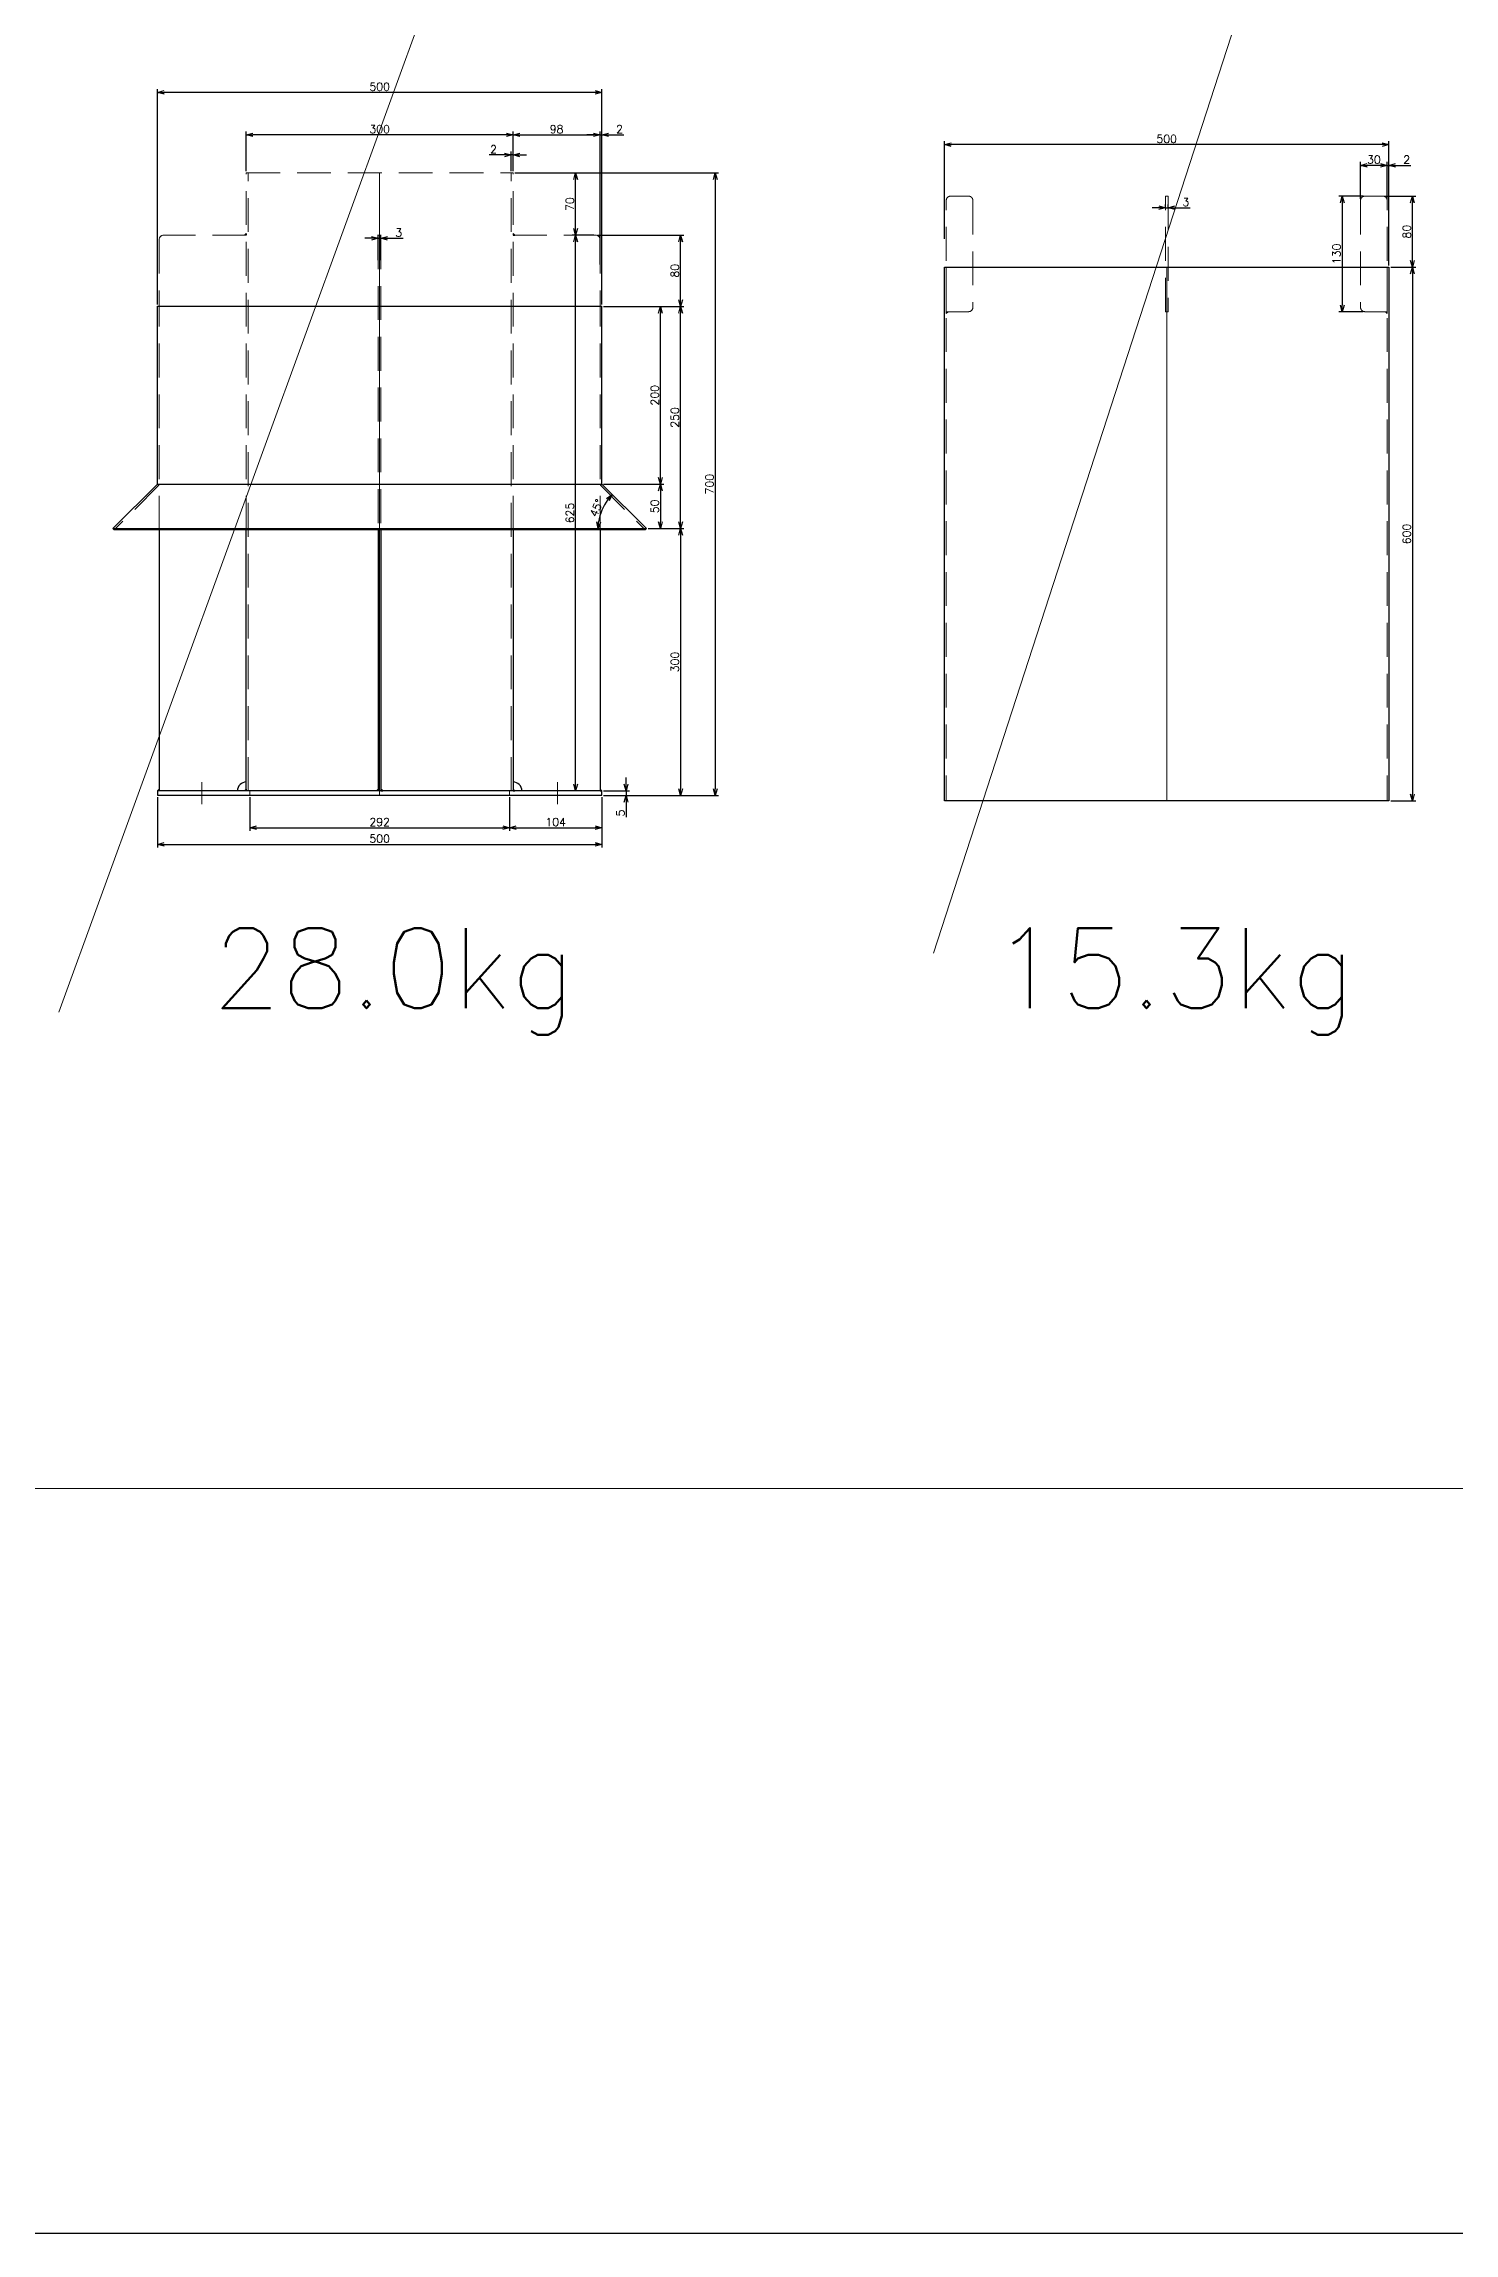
# Model space of a CAD drawing. Header units: millimetres. Extents: x -16130 to 36813, y -8099 to 27484.
# Drawn here: x -4546 to -2959, y -5555 to -3092 of the extents above; entities that cross this region are included whole.
import ezdxf

# ---------------------------------------------------------------- set-up
doc = ezdxf.new("R2010")
doc.units = ezdxf.units.MM
doc.header["$LTSCALE"] = 6
doc.header["$PDMODE"] = 99
doc.header["$PDSIZE"] = 1
doc.linetypes.add('CENTER2', pattern=[28.575, 19.05, -3.175, 3.175, -3.175])
doc.linetypes.add('HIDDEN', pattern=[9.525, 6.35, -3.175])
for name, color, linetype, lineweight in [('04_HIDDEN', 2, 'HIDDEN', 13), ('05_CENTER', 4, 'CENTER2', 13), ('07_TEXT', 3, 'Continuous', 13), ('08_DIM', 3, 'Continuous', 13)]:
    doc.layers.add(name, color=color, linetype=linetype, lineweight=lineweight)
doc.layers.add('10_DRAFT', color=8, linetype='Continuous', lineweight=0, plot=False)
doc.styles.add('KSS_TXT', font='txt.shx', dxfattribs={"bigfont": 'extfont2.shx'})
doc.dimstyles.new('KSS_DIM', dxfattribs={"dimtxt": 3, "dimasz": 2.5, "dimexe": 1.25, "dimexo": 0.625, "dimtad": 1, "dimdsep": 46, "dimtxsty": 'KSS_TXT', "dimblk": 'OPEN30', "dimcen": 0, "dimazin": 2, "dimtfac": 0.75, "dimtmove": 0, "dimatfit": 3, "dimldrblk": 'OPEN30', "dimfxl": 1, "dimtolj": 1, "dimarcsym": 0})

# ---------------------------------------------------------------- blocks, each defined once
blk = doc.blocks.new('A$C68454564')
at = {"color": 0}
for p, q in [((-250, 350), (-250, 550)), ((250, 350), (250, 550)), ((-250, 350), (-300, 300)), ((-250, 350), (250, 350)), ((250, 350), (300, 300)), ((-300, 300), (-298.6, 298.6)), ((-248, 298.6), (-248, 5)), ((-150, 5), (-150, 298.6)), ((-1.5, 298.6), (-1.5, 5)), ((1.5, 298.6), (1.5, 5)), ((150, 298.6), (150, 5)), ((248, 298.6), (248, 5)), ((300, 300), (298.6, 298.6)), ((150, 5), (-150, 5))]:
    blk.add_line(p, q, dxfattribs=at)
for p, q in [((-250, 550), (250, 550)), ((-300, 300), (300, 300)), ((298.6, 298.6), (-298.6, 298.6))]:
    blk.add_line(p, q)
at = {"color": 3}
for points in [[(-150, 630), (-152, 630), (-152, 630), (-150, 632)], [(150, 630), (152, 630), (152, 630), (150, 632)], [(-248, 5), (-250, 5), (-250, 5), (-248, 7)], [(-150, 5), (-152, 5), (-152, 5), (-150, 7)], [(-1.5, 5), (-3.5, 5), (-3.5, 5), (-1.5, 7)], [(1.5, 5), (3.5, 5), (3.5, 5), (1.5, 7)], [(150, 5), (152, 5), (152, 5), (150, 7)], [(248, 5), (250, 5), (250, 5), (248, 7)]]:
    blk.add_lwpolyline(points, close=True, dxfattribs=at)
at = {"color": 0}
blk.add_lwpolyline([(-250, 0), (250, 0), (250, 5), (-250, 5)], close=True, dxfattribs=at)
for centre, start, end in [((-150, 5), 90, 180), ((150, 5), 0, 90)]:
    blk.add_arc(centre, 10, start, end, dxfattribs=at)
at = {"layer": '04_HIDDEN'}
for p, q in [((-150, 700), (150, 700)), ((-148, 5), (-148, 700)), ((148, 5), (148, 700)), ((-248, 625), (-248, 550)), ((-150, 630), (-243, 630)), ((1.5, 630), (-1.5, 630)), ((-1.5, 630), (-1.5, 298.6)), ((1.5, 630), (1.5, 298.6)), ((150, 630), (243, 630)), ((248, 625), (248, 550)), ((-248, 298.6), (-248, 550)), ((248, 298.6), (248, 550)), ((-248.6, 348.6), (-298.6, 298.6)), ((-250, 350), (-248.6, 348.6)), ((-250, 350), (-248, 350)), ((250, 350), (248, 350)), ((249, 350), (248, 350)), ((250, 350), (248.6, 348.6)), ((248.6, 348.6), (298.6, 298.6)), ((-146, 5), (-146, 0)), ((146, 5), (146, 0))]:
    blk.add_line(p, q, dxfattribs=at)
for points in [[(-150, 298.6), (-150, 700)], [(150, 298.6), (150, 700)]]:
    blk.add_lwpolyline(points, dxfattribs=at)
for centre, radius, start, end in [((-243, 625), 5, 90, 180), ((243, 625), 5, 360, 90), ((-250, 350), 2, 315, 0), ((250, 350), 2, 180, 225)]:
    blk.add_arc(centre, radius, start, end, dxfattribs=at)
at = {"layer": '05_CENTER'}
for p, q in [((-200, -9.9), (-200, 14.8)), ((200, -9.9), (200, 14.8))]:
    blk.add_line(p, q, dxfattribs=at)
at = {"layer": '10_DRAFT'}
for p, q in [((0, 0), (0, 700)), ((0, 550), (0, 300))]:
    blk.add_line(p, q, dxfattribs=at)
blk = doc.blocks.new('A$C68454658')
at = {"color": 0}
blk.add_lwpolyline([(-250, 600), (250, 600), (250, 0), (-250, 0)], close=True, dxfattribs=at)
at = {"layer": '04_HIDDEN'}
for p, q in [((-248, 600), (-248, 0)), ((248, 600), (248, 0))]:
    blk.add_line(p, q, dxfattribs=at)
for points in [[(-243, 680), (-223, 680, -0.414214), (-218, 675), (-218, 555, -0.414214), (-223, 550), (-248, 550), (-248, 675, -0.414214)], [(243, 680), (223, 680, 0.414214), (218, 675), (218, 555, 0.414214), (223, 550), (248, 550), (248, 675, 0.414214)]]:
    blk.add_lwpolyline(points, format="xyb", close=True, dxfattribs=at)
blk.add_lwpolyline([(-1.5, 680), (1.5, 680), (1.5, 550), (-1.5, 550)], close=True, dxfattribs=at)
at = {"layer": '08_DIM'}
for points in [[(-248, 550), (-246, 550), (-248, 548), (-248, 548)], [(248, 550), (246, 550), (248, 548), (248, 548)]]:
    blk.add_lwpolyline(points, close=True, dxfattribs=at)
at = {"layer": '10_DRAFT'}
blk.add_line((0, 600), (0, 0), dxfattribs=at)
blk = doc.blocks.new('_Open30')
at = {"color": 0, "linetype": 'ByBlock', "lineweight": -2}
for p, q in [((-1, 0.27), (0, 0)), ((0, 0), (-1, -0.27)), ((0, 0), (-1, 0))]:
    blk.add_line(p, q, dxfattribs=at)
blk = doc.blocks.new('*D3120')
at = {"layer": '08_DIM', "color": 0, "lineweight": -2, "transparency": 16777216}
for p, q in [((-4027.3, -3217.2), (-4044.5, -3217.2)), ((-4019.8, -3235.6), (-4019.8, -3213.5)), ((-4017.8, -3217.2), (-4019.8, -3217.2)), ((-4017.8, -3235.6), (-4017.8, -3213.5)), ((-4010.3, -3217.2), (-4002.8, -3217.2))]:
    blk.add_line(p, q, dxfattribs=at)
at = {"layer": 'Defpoints', "color": 0, "transparency": 16777216}
for p in [(-4019.8, -3217.2), (-4019.8, -3237.5), (-4017.8, -3237.5)]:
    blk.add_point(p, dxfattribs=at)
at = {"layer": '08_DIM', "color": 0, "lineweight": -2, "transparency": 16777216, "xscale": 7.5, "yscale": 7.5, "zscale": 7.5}
blk.add_blockref('_Open30', (-4019.8, -3217.2), dxfattribs=at)
at = {"layer": '08_DIM', "color": 0, "lineweight": -2, "transparency": 16777216, "xscale": 7.5, "yscale": 7.5, "zscale": 7.5, "rotation": 180}
blk.add_blockref('_Open30', (-4017.8, -3217.2), dxfattribs=at)
at = {"layer": '08_DIM', "color": 0, "transparency": 16777216, "insert": (-4039.7, -3210.9), "char_height": 9, "attachment_point": 5, "style": 'KSS_TXT'}
blk.add_mtext('\\A1;2', dxfattribs=at)
blk = doc.blocks.new('*D3121')
at = {"layer": '08_DIM', "color": 0, "lineweight": -2, "transparency": 16777216}
for p, q in [((-4317.8, -3235.6), (-4317.8, -3190.8)), ((-4025.3, -3194.6), (-4310.3, -3194.6)), ((-4017.8, -3235.6), (-4017.8, -3190.8))]:
    blk.add_line(p, q, dxfattribs=at)
at = {"layer": 'Defpoints', "color": 0, "transparency": 16777216}
for p in [(-4317.8, -3194.6), (-4317.8, -3237.5), (-4017.8, -3237.5)]:
    blk.add_point(p, dxfattribs=at)
at = {"layer": '08_DIM', "color": 0, "lineweight": -2, "transparency": 16777216, "xscale": 7.5, "yscale": 7.5, "zscale": 7.5, "rotation": 180}
blk.add_blockref('_Open30', (-4317.8, -3194.6), dxfattribs=at)
at = {"layer": '08_DIM', "color": 0, "lineweight": -2, "transparency": 16777216, "xscale": 7.5, "yscale": 7.5, "zscale": 7.5}
blk.add_blockref('_Open30', (-4017.8, -3194.6), dxfattribs=at)
at = {"layer": '08_DIM', "color": 0, "transparency": 16777216, "insert": (-4167.8, -3188.2), "char_height": 9, "attachment_point": 5, "style": 'KSS_TXT'}
blk.add_mtext('\\A1;300', dxfattribs=at)
blk = doc.blocks.new('*D3122')
at = {"layer": '08_DIM', "color": 0, "lineweight": -2, "transparency": 16777216}
for p, q in [((-4017.8, -3235.6), (-4017.8, -3190.8)), ((-4010.3, -3194.6), (-3927.3, -3194.6)), ((-3919.8, -3340.6), (-3919.8, -3190.8))]:
    blk.add_line(p, q, dxfattribs=at)
at = {"layer": 'Defpoints', "color": 0, "transparency": 16777216}
for p in [(-3919.8, -3194.6), (-4017.8, -3237.5), (-3919.8, -3342.5)]:
    blk.add_point(p, dxfattribs=at)
at = {"layer": '08_DIM', "color": 0, "lineweight": -2, "transparency": 16777216, "xscale": 7.5, "yscale": 7.5, "zscale": 7.5, "rotation": 180}
blk.add_blockref('_Open30', (-4017.8, -3194.6), dxfattribs=at)
at = {"layer": '08_DIM', "color": 0, "lineweight": -2, "transparency": 16777216, "xscale": 7.5, "yscale": 7.5, "zscale": 7.5}
blk.add_blockref('_Open30', (-3919.8, -3194.6), dxfattribs=at)
at = {"layer": '08_DIM', "color": 0, "transparency": 16777216, "insert": (-3968.8, -3188.2), "char_height": 9, "attachment_point": 5, "style": 'KSS_TXT'}
blk.add_mtext('\\A1;98', dxfattribs=at)
blk = doc.blocks.new('*D3123')
at = {"layer": '08_DIM', "color": 0, "lineweight": -2, "transparency": 16777216}
for p, q in [((-3915.9, -3587.5), (-3848.2, -3587.5)), ((-3852, -3595), (-3852, -3630)), ((-3865.9, -3637.5), (-3848.2, -3637.5))]:
    blk.add_line(p, q, dxfattribs=at)
at = {"layer": 'Defpoints', "color": 0, "transparency": 16777216}
for p in [(-3917.8, -3587.5), (-3867.8, -3637.5), (-3852, -3637.5)]:
    blk.add_point(p, dxfattribs=at)
at = {"layer": '08_DIM', "color": 0, "lineweight": -2, "transparency": 16777216, "xscale": 7.5, "yscale": 7.5, "zscale": 7.5}
for p, rotation in [((-3852, -3587.5), 90), ((-3852, -3637.5), 270)]:
    blk.add_blockref('_Open30', p, dxfattribs=dict(at, rotation=rotation))
at = {"layer": '08_DIM', "color": 0, "transparency": 16777216, "insert": (-3858.4, -3612.5), "char_height": 9, "attachment_point": 5, "rotation": 90, "style": 'KSS_TXT'}
blk.add_mtext('\\A1;50', dxfattribs=at)
blk = doc.blocks.new('*D3124')
at = {"layer": '08_DIM', "color": 0, "lineweight": -2, "transparency": 16777216}
for p, q in [((-3915.9, -3387.5), (-3825.6, -3387.5)), ((-3829.3, -3630), (-3829.3, -3395)), ((-3865.9, -3637.5), (-3825.6, -3637.5))]:
    blk.add_line(p, q, dxfattribs=at)
at = {"layer": 'Defpoints', "color": 0, "transparency": 16777216}
for p in [(-3917.8, -3387.5), (-3829.3, -3387.5), (-3867.8, -3637.5)]:
    blk.add_point(p, dxfattribs=at)
at = {"layer": '08_DIM', "color": 0, "lineweight": -2, "transparency": 16777216, "xscale": 7.5, "yscale": 7.5, "zscale": 7.5}
for p, rotation in [((-3829.3, -3387.5), 90), ((-3829.3, -3637.5), 270)]:
    blk.add_blockref('_Open30', p, dxfattribs=dict(at, rotation=rotation))
at = {"layer": '08_DIM', "color": 0, "transparency": 16777216, "insert": (-3835.7, -3512.5), "char_height": 9, "attachment_point": 5, "rotation": 90, "style": 'KSS_TXT'}
blk.add_mtext('\\A1;250', dxfattribs=at)
blk = doc.blocks.new('*D3125')
at = {"layer": '08_DIM', "color": 0, "lineweight": -2, "transparency": 16777216}
for p, q in [((-3865.9, -3637.5), (-3825.6, -3637.5)), ((-3829.3, -3645), (-3829.3, -3930)), ((-3915.9, -3937.5), (-3825.6, -3937.5))]:
    blk.add_line(p, q, dxfattribs=at)
at = {"layer": 'Defpoints', "color": 0, "transparency": 16777216}
for p in [(-3867.8, -3637.5), (-3917.8, -3937.5), (-3829.3, -3937.5)]:
    blk.add_point(p, dxfattribs=at)
at = {"layer": '08_DIM', "color": 0, "lineweight": -2, "transparency": 16777216, "xscale": 7.5, "yscale": 7.5, "zscale": 7.5}
for p, rotation in [((-3829.3, -3637.5), 90), ((-3829.3, -3937.5), 270)]:
    blk.add_blockref('_Open30', p, dxfattribs=dict(at, rotation=rotation))
at = {"layer": '08_DIM', "color": 0, "transparency": 16777216, "insert": (-3835.7, -3787.5), "char_height": 9, "attachment_point": 5, "rotation": 90, "style": 'KSS_TXT'}
blk.add_mtext('\\A1;300', dxfattribs=at)
blk = doc.blocks.new('*D3126')
at = {"layer": '08_DIM', "color": 0, "lineweight": -2, "transparency": 16777216}
for p, q in [((-3915.9, -3932.5), (-3886.8, -3932.5)), ((-3915.9, -3937.5), (-3886.8, -3937.5)), ((-3890.6, -3925), (-3890.6, -3917.5)), ((-3890.6, -3932.5), (-3890.6, -3937.5)), ((-3890.6, -3945), (-3890.6, -3962.2))]:
    blk.add_line(p, q, dxfattribs=at)
at = {"layer": 'Defpoints', "color": 0, "transparency": 16777216}
for p in [(-3917.8, -3932.5), (-3917.8, -3937.5), (-3890.6, -3937.5)]:
    blk.add_point(p, dxfattribs=at)
at = {"layer": '08_DIM', "color": 0, "lineweight": -2, "transparency": 16777216, "xscale": 7.5, "yscale": 7.5, "zscale": 7.5}
for p, rotation in [((-3890.6, -3932.5), 270), ((-3890.6, -3937.5), 90)]:
    blk.add_blockref('_Open30', p, dxfattribs=dict(at, rotation=rotation))
at = {"layer": '08_DIM', "color": 0, "transparency": 16777216, "insert": (-3897, -3957.4), "char_height": 9, "attachment_point": 5, "rotation": 90, "style": 'KSS_TXT'}
blk.add_mtext('\\A1;5', dxfattribs=at)
blk = doc.blocks.new('*D3127')
at = {"layer": '08_DIM', "color": 0, "lineweight": -2, "transparency": 16777216}
for p, q in [((-3926.7, -3307.5), (-3951.2, -3307.5)), ((-3947.4, -3925), (-3947.4, -3315)), ((-3919.7, -3932.5), (-3951.2, -3932.5))]:
    blk.add_line(p, q, dxfattribs=at)
at = {"layer": 'Defpoints', "color": 0, "transparency": 16777216}
for p in [(-3947.4, -3307.5), (-3924.8, -3307.5), (-3917.8, -3932.5)]:
    blk.add_point(p, dxfattribs=at)
at = {"layer": '08_DIM', "color": 0, "lineweight": -2, "transparency": 16777216, "xscale": 7.5, "yscale": 7.5, "zscale": 7.5}
for p, rotation in [((-3947.4, -3307.5), 90), ((-3947.4, -3932.5), 270)]:
    blk.add_blockref('_Open30', p, dxfattribs=dict(at, rotation=rotation))
at = {"layer": '08_DIM', "color": 0, "transparency": 16777216, "insert": (-3953.8, -3620), "char_height": 9, "attachment_point": 5, "rotation": 90, "style": 'KSS_TXT'}
blk.add_mtext('\\A1;625', dxfattribs=at)
blk = doc.blocks.new('*D3128')
at = {"layer": '08_DIM', "color": 0, "lineweight": -2, "transparency": 16777216}
for p, q in [((-4015.9, -3237.5), (-3943.7, -3237.5)), ((-3947.4, -3300), (-3947.4, -3245)), ((-3926.7, -3307.5), (-3951.2, -3307.5))]:
    blk.add_line(p, q, dxfattribs=at)
at = {"layer": 'Defpoints', "color": 0, "transparency": 16777216}
for p in [(-4017.8, -3237.5), (-3947.4, -3237.5), (-3924.8, -3307.5)]:
    blk.add_point(p, dxfattribs=at)
at = {"layer": '08_DIM', "color": 0, "lineweight": -2, "transparency": 16777216, "xscale": 7.5, "yscale": 7.5, "zscale": 7.5}
for p, rotation in [((-3947.4, -3237.5), 90), ((-3947.4, -3307.5), 270)]:
    blk.add_blockref('_Open30', p, dxfattribs=dict(at, rotation=rotation))
at = {"layer": '08_DIM', "color": 0, "transparency": 16777216, "insert": (-3953.8, -3272.5), "char_height": 9, "attachment_point": 5, "rotation": 90, "style": 'KSS_TXT'}
blk.add_mtext('\\A1;70', dxfattribs=at)
blk = doc.blocks.new('*D3129')
at = {"layer": '08_DIM', "color": 0, "lineweight": -2, "transparency": 16777216}
for p, q in [((-4015.9, -3237.5), (-3786.6, -3237.5)), ((-3790.3, -3245), (-3790.3, -3930)), ((-3915.9, -3937.5), (-3786.6, -3937.5))]:
    blk.add_line(p, q, dxfattribs=at)
at = {"layer": 'Defpoints', "color": 0, "transparency": 16777216}
for p in [(-4017.8, -3237.5), (-3917.8, -3937.5), (-3790.3, -3937.5)]:
    blk.add_point(p, dxfattribs=at)
at = {"layer": '08_DIM', "color": 0, "lineweight": -2, "transparency": 16777216, "xscale": 7.5, "yscale": 7.5, "zscale": 7.5}
for p, rotation in [((-3790.3, -3237.5), 90), ((-3790.3, -3937.5), 270)]:
    blk.add_blockref('_Open30', p, dxfattribs=dict(at, rotation=rotation))
at = {"layer": '08_DIM', "color": 0, "transparency": 16777216, "insert": (-3796.7, -3587.5), "char_height": 9, "attachment_point": 5, "rotation": 90, "style": 'KSS_TXT'}
blk.add_mtext('\\A1;700', dxfattribs=at)
blk = doc.blocks.new('*D3130')
at = {"layer": '08_DIM', "color": 0, "lineweight": -2, "transparency": 16777216}
for p, q in [((-3927.3, -3194.6), (-3934.8, -3194.6)), ((-3919.8, -3340.6), (-3919.8, -3190.8)), ((-3919.8, -3194.6), (-3917.8, -3194.6)), ((-3917.8, -3385.6), (-3917.8, -3190.8)), ((-3910.3, -3194.6), (-3893, -3194.6))]:
    blk.add_line(p, q, dxfattribs=at)
at = {"layer": 'Defpoints', "color": 0, "transparency": 16777216}
for p in [(-3917.8, -3194.6), (-3919.8, -3342.5), (-3917.8, -3387.5)]:
    blk.add_point(p, dxfattribs=at)
at = {"layer": '08_DIM', "color": 0, "lineweight": -2, "transparency": 16777216, "xscale": 7.5, "yscale": 7.5, "zscale": 7.5}
blk.add_blockref('_Open30', (-3919.8, -3194.6), dxfattribs=at)
at = {"layer": '08_DIM', "color": 0, "lineweight": -2, "transparency": 16777216, "xscale": 7.5, "yscale": 7.5, "zscale": 7.5, "rotation": 180}
blk.add_blockref('_Open30', (-3917.8, -3194.6), dxfattribs=at)
at = {"layer": '08_DIM', "color": 0, "transparency": 16777216, "insert": (-3897.9, -3188.2), "char_height": 9, "attachment_point": 5, "style": 'KSS_TXT'}
blk.add_mtext('\\A1;2', dxfattribs=at)
blk = doc.blocks.new('*D3131')
at = {"layer": '08_DIM', "color": 0, "lineweight": -2, "transparency": 16777216}
for p, q in [((-4417.8, -3385.6), (-4417.8, -3143.1)), ((-3925.3, -3146.9), (-4410.3, -3146.9)), ((-3917.8, -3385.6), (-3917.8, -3143.1))]:
    blk.add_line(p, q, dxfattribs=at)
at = {"layer": 'Defpoints', "color": 0, "transparency": 16777216}
for p in [(-4417.8, -3146.9), (-4417.8, -3387.5), (-3917.8, -3387.5)]:
    blk.add_point(p, dxfattribs=at)
at = {"layer": '08_DIM', "color": 0, "lineweight": -2, "transparency": 16777216, "xscale": 7.5, "yscale": 7.5, "zscale": 7.5, "rotation": 180}
blk.add_blockref('_Open30', (-4417.8, -3146.9), dxfattribs=at)
at = {"layer": '08_DIM', "color": 0, "lineweight": -2, "transparency": 16777216, "xscale": 7.5, "yscale": 7.5, "zscale": 7.5}
blk.add_blockref('_Open30', (-3917.8, -3146.9), dxfattribs=at)
at = {"layer": '08_DIM', "color": 0, "transparency": 16777216, "insert": (-4167.8, -3140.5), "char_height": 9, "attachment_point": 5, "style": 'KSS_TXT'}
blk.add_mtext('\\A1;500', dxfattribs=at)
blk = doc.blocks.new('*D3132')
at = {"layer": '08_DIM', "color": 0, "lineweight": -2, "transparency": 16777216}
for p, q in [((-3922.9, -3307.5), (-3825.6, -3307.5)), ((-3829.3, -3380), (-3829.3, -3315)), ((-3915.9, -3387.5), (-3825.6, -3387.5))]:
    blk.add_line(p, q, dxfattribs=at)
at = {"layer": 'Defpoints', "color": 0, "transparency": 16777216}
for p in [(-3924.8, -3307.5), (-3829.3, -3307.5), (-3917.8, -3387.5)]:
    blk.add_point(p, dxfattribs=at)
at = {"layer": '08_DIM', "color": 0, "lineweight": -2, "transparency": 16777216, "xscale": 7.5, "yscale": 7.5, "zscale": 7.5}
for p, rotation in [((-3829.3, -3307.5), 90), ((-3829.3, -3387.5), 270)]:
    blk.add_blockref('_Open30', p, dxfattribs=dict(at, rotation=rotation))
at = {"layer": '08_DIM', "color": 0, "transparency": 16777216, "insert": (-3835.7, -3347.5), "char_height": 9, "attachment_point": 5, "rotation": 90, "style": 'KSS_TXT'}
blk.add_mtext('\\A1;80', dxfattribs=at)
blk = doc.blocks.new('*D3133')
at = {"layer": '08_DIM', "color": 0, "lineweight": -2, "transparency": 16777216}
blk.add_arc((-3867.8, -3637.5), 54.2, 142.9356, 172.0644, dxfattribs=at)
at = {"layer": 'Defpoints', "color": 0, "transparency": 16777216}
for p in [(-3917.8, -3587.5), (-3914.7, -3610.4), (-4467.8, -3637.5), (-3867.8, -3637.5), (-3867.8, -3637.5)]:
    blk.add_point(p, dxfattribs=at)
at = {"layer": '08_DIM', "color": 0, "lineweight": -2, "transparency": 16777216, "xscale": 7.5, "yscale": 7.5, "zscale": 7.5}
for p, rotation in [((-3906.1, -3599.2), 48.96781885132357), ((-3922, -3637.5), 266.0321811487181)]:
    blk.add_blockref('_Open30', p, dxfattribs=dict(at, rotation=rotation))
at = {"layer": '08_DIM', "color": 0, "transparency": 16777216, "insert": (-3923.8, -3614.3), "char_height": 9, "attachment_point": 5, "rotation": 67.5, "style": 'KSS_TXT'}
blk.add_mtext('\\A1;45%%d', dxfattribs=at)
blk = doc.blocks.new('*D3134')
at = {"layer": '08_DIM', "color": 0, "lineweight": -2, "transparency": 16777216}
for p, q in [((-4417.8, -3939.4), (-4417.8, -3996.3)), ((-3917.8, -3939.4), (-3917.8, -3996.3)), ((-4410.3, -3992.6), (-3925.3, -3992.6))]:
    blk.add_line(p, q, dxfattribs=at)
at = {"layer": 'Defpoints', "color": 0, "transparency": 16777216}
for p in [(-4417.8, -3937.5), (-3917.8, -3937.5), (-3917.8, -3992.6)]:
    blk.add_point(p, dxfattribs=at)
at = {"layer": '08_DIM', "color": 0, "lineweight": -2, "transparency": 16777216, "xscale": 7.5, "yscale": 7.5, "zscale": 7.5, "rotation": 180}
blk.add_blockref('_Open30', (-4417.8, -3992.6), dxfattribs=at)
at = {"layer": '08_DIM', "color": 0, "lineweight": -2, "transparency": 16777216, "xscale": 7.5, "yscale": 7.5, "zscale": 7.5}
blk.add_blockref('_Open30', (-3917.8, -3992.6), dxfattribs=at)
at = {"layer": '08_DIM', "color": 0, "transparency": 16777216, "insert": (-4167.8, -3986.2), "char_height": 9, "attachment_point": 5, "style": 'KSS_TXT'}
blk.add_mtext('\\A1;500', dxfattribs=at)
blk = doc.blocks.new('*D3135')
at = {"layer": '08_DIM', "color": 0, "lineweight": -2, "transparency": 16777216}
for p, q in [((-4176.8, -3311), (-4184.3, -3311)), ((-4169.3, -3335.6), (-4169.3, -3307.2)), ((-4169.3, -3311), (-4166.3, -3311)), ((-4166.3, -3335.6), (-4166.3, -3307.2)), ((-4158.8, -3311), (-4141.5, -3311))]:
    blk.add_line(p, q, dxfattribs=at)
at = {"layer": 'Defpoints', "color": 0, "transparency": 16777216}
for p in [(-4166.3, -3311), (-4169.3, -3337.5), (-4166.3, -3337.5)]:
    blk.add_point(p, dxfattribs=at)
at = {"layer": '08_DIM', "color": 0, "lineweight": -2, "transparency": 16777216, "xscale": 7.5, "yscale": 7.5, "zscale": 7.5}
blk.add_blockref('_Open30', (-4169.3, -3311), dxfattribs=at)
at = {"layer": '08_DIM', "color": 0, "lineweight": -2, "transparency": 16777216, "xscale": 7.5, "yscale": 7.5, "zscale": 7.5, "rotation": 180}
blk.add_blockref('_Open30', (-4166.3, -3311), dxfattribs=at)
at = {"layer": '08_DIM', "color": 0, "transparency": 16777216, "insert": (-4146.4, -3304.6), "char_height": 9, "attachment_point": 5, "style": 'KSS_TXT'}
blk.add_mtext('\\A1;3', dxfattribs=at)
blk = doc.blocks.new('*D3136')
at = {"layer": '08_DIM', "color": 0, "lineweight": -2, "transparency": 16777216}
for p, q in [((-3034.5, -3266.6), (-3034.5, -3225.1)), ((-3032.5, -3341.6), (-3032.5, -3225.1)), ((-3042, -3228.9), (-3049.5, -3228.9)), ((-3034.5, -3228.9), (-3032.5, -3228.9)), ((-3025, -3228.9), (-3007.8, -3228.9))]:
    blk.add_line(p, q, dxfattribs=at)
at = {"layer": 'Defpoints', "color": 0, "transparency": 16777216}
for p in [(-3032.5, -3228.9), (-3034.5, -3268.5), (-3032.5, -3343.5)]:
    blk.add_point(p, dxfattribs=at)
at = {"layer": '08_DIM', "color": 0, "lineweight": -2, "transparency": 16777216, "xscale": 7.5, "yscale": 7.5, "zscale": 7.5}
blk.add_blockref('_Open30', (-3034.5, -3228.9), dxfattribs=at)
at = {"layer": '08_DIM', "color": 0, "lineweight": -2, "transparency": 16777216, "xscale": 7.5, "yscale": 7.5, "zscale": 7.5, "rotation": 180}
blk.add_blockref('_Open30', (-3032.5, -3228.9), dxfattribs=at)
at = {"layer": '08_DIM', "color": 0, "transparency": 16777216, "insert": (-3012.6, -3222.5), "char_height": 9, "attachment_point": 5, "style": 'KSS_TXT'}
blk.add_mtext('\\A1;2', dxfattribs=at)
blk = doc.blocks.new('*D3137')
at = {"layer": '08_DIM', "color": 0, "lineweight": -2, "transparency": 16777216}
for p, q in [((-3532.5, -3311.6), (-3532.5, -3201.8)), ((-3040, -3205.6), (-3525, -3205.6)), ((-3032.5, -3341.6), (-3032.5, -3201.8))]:
    blk.add_line(p, q, dxfattribs=at)
at = {"layer": 'Defpoints', "color": 0, "transparency": 16777216}
for p in [(-3532.5, -3205.6), (-3532.5, -3313.5), (-3032.5, -3343.5)]:
    blk.add_point(p, dxfattribs=at)
at = {"layer": '08_DIM', "color": 0, "lineweight": -2, "transparency": 16777216, "xscale": 7.5, "yscale": 7.5, "zscale": 7.5, "rotation": 180}
blk.add_blockref('_Open30', (-3532.5, -3205.6), dxfattribs=at)
at = {"layer": '08_DIM', "color": 0, "lineweight": -2, "transparency": 16777216, "xscale": 7.5, "yscale": 7.5, "zscale": 7.5}
blk.add_blockref('_Open30', (-3032.5, -3205.6), dxfattribs=at)
at = {"layer": '08_DIM', "color": 0, "transparency": 16777216, "insert": (-3282.5, -3199.2), "char_height": 9, "attachment_point": 5, "style": 'KSS_TXT'}
blk.add_mtext('\\A1;500', dxfattribs=at)
blk = doc.blocks.new('*D3138')
at = {"layer": '08_DIM', "color": 0, "lineweight": -2, "transparency": 16777216}
for p, q in [((-3064.5, -3266.6), (-3064.5, -3225.1)), ((-3034.5, -3266.6), (-3034.5, -3225.1)), ((-3042, -3228.9), (-3057, -3228.9))]:
    blk.add_line(p, q, dxfattribs=at)
at = {"layer": 'Defpoints', "color": 0, "transparency": 16777216}
for p in [(-3064.5, -3228.9), (-3064.5, -3268.5), (-3034.5, -3268.5)]:
    blk.add_point(p, dxfattribs=at)
at = {"layer": '08_DIM', "color": 0, "lineweight": -2, "transparency": 16777216, "xscale": 7.5, "yscale": 7.5, "zscale": 7.5, "rotation": 180}
blk.add_blockref('_Open30', (-3064.5, -3228.9), dxfattribs=at)
at = {"layer": '08_DIM', "color": 0, "lineweight": -2, "transparency": 16777216, "xscale": 7.5, "yscale": 7.5, "zscale": 7.5}
blk.add_blockref('_Open30', (-3034.5, -3228.9), dxfattribs=at)
at = {"layer": '08_DIM', "color": 0, "transparency": 16777216, "insert": (-3049.5, -3222.5), "char_height": 9, "attachment_point": 5, "style": 'KSS_TXT'}
blk.add_mtext('\\A1;30', dxfattribs=at)
blk = doc.blocks.new('*D3139')
at = {"layer": '08_DIM', "color": 0, "lineweight": -2, "transparency": 16777216}
for p, q in [((-3037.6, -3263.5), (-3002.3, -3263.5)), ((-3006.1, -3336), (-3006.1, -3271)), ((-3030.6, -3343.5), (-3002.3, -3343.5))]:
    blk.add_line(p, q, dxfattribs=at)
at = {"layer": 'Defpoints', "color": 0, "transparency": 16777216}
for p in [(-3039.5, -3263.5), (-3006.1, -3263.5), (-3032.5, -3343.5)]:
    blk.add_point(p, dxfattribs=at)
at = {"layer": '08_DIM', "color": 0, "lineweight": -2, "transparency": 16777216, "xscale": 7.5, "yscale": 7.5, "zscale": 7.5}
for p, rotation in [((-3006.1, -3263.5), 90), ((-3006.1, -3343.5), 270)]:
    blk.add_blockref('_Open30', p, dxfattribs=dict(at, rotation=rotation))
at = {"layer": '08_DIM', "color": 0, "transparency": 16777216, "insert": (-3012.5, -3303.5), "char_height": 9, "attachment_point": 5, "rotation": 90, "style": 'KSS_TXT'}
blk.add_mtext('\\A1;80', dxfattribs=at)
blk = doc.blocks.new('*D3140')
at = {"layer": '08_DIM', "color": 0, "lineweight": -2, "transparency": 16777216}
for p, q in [((-3061.4, -3263.5), (-3088.8, -3263.5)), ((-3085, -3271), (-3085, -3386)), ((-3061.4, -3393.5), (-3088.8, -3393.5))]:
    blk.add_line(p, q, dxfattribs=at)
at = {"layer": 'Defpoints', "color": 0, "transparency": 16777216}
for p in [(-3059.5, -3263.5), (-3085, -3393.5), (-3059.5, -3393.5)]:
    blk.add_point(p, dxfattribs=at)
at = {"layer": '08_DIM', "color": 0, "lineweight": -2, "transparency": 16777216, "xscale": 7.5, "yscale": 7.5, "zscale": 7.5}
for p, rotation in [((-3085, -3263.5), 90), ((-3085, -3393.5), 270)]:
    blk.add_blockref('_Open30', p, dxfattribs=dict(at, rotation=rotation))
at = {"layer": '08_DIM', "color": 0, "transparency": 16777216, "insert": (-3091.4, -3328.5), "char_height": 9, "attachment_point": 5, "rotation": 90, "style": 'KSS_TXT'}
blk.add_mtext('\\A1;130', dxfattribs=at)
blk = doc.blocks.new('*D3141')
at = {"layer": '08_DIM', "color": 0, "lineweight": -2, "transparency": 16777216}
for p, q in [((-3030.6, -3343.5), (-3002.3, -3343.5)), ((-3006.1, -3351), (-3006.1, -3936)), ((-3030.6, -3943.5), (-3002.3, -3943.5))]:
    blk.add_line(p, q, dxfattribs=at)
at = {"layer": 'Defpoints', "color": 0, "transparency": 16777216}
for p in [(-3032.5, -3343.5), (-3032.5, -3943.5), (-3006.1, -3943.5)]:
    blk.add_point(p, dxfattribs=at)
at = {"layer": '08_DIM', "color": 0, "lineweight": -2, "transparency": 16777216, "xscale": 7.5, "yscale": 7.5, "zscale": 7.5}
for p, rotation in [((-3006.1, -3343.5), 90), ((-3006.1, -3943.5), 270)]:
    blk.add_blockref('_Open30', p, dxfattribs=dict(at, rotation=rotation))
at = {"layer": '08_DIM', "color": 0, "transparency": 16777216, "insert": (-3012.5, -3643.5), "char_height": 9, "attachment_point": 5, "rotation": 90, "style": 'KSS_TXT'}
blk.add_mtext('\\A1;600', dxfattribs=at)
blk = doc.blocks.new('*D3142')
at = {"layer": '08_DIM', "color": 0, "lineweight": -2, "transparency": 16777216}
for p, q in [((-3284, -3277.2), (-3284, -3272.9)), ((-3281, -3277.2), (-3281, -3272.9)), ((-3291.5, -3276.6), (-3299, -3276.6)), ((-3284, -3276.6), (-3281, -3276.6)), ((-3273.5, -3276.6), (-3256.3, -3276.6))]:
    blk.add_line(p, q, dxfattribs=at)
at = {"layer": 'Defpoints', "color": 0, "transparency": 16777216}
for p in [(-3284, -3279.1), (-3281, -3276.6), (-3281, -3279.1)]:
    blk.add_point(p, dxfattribs=at)
at = {"layer": '08_DIM', "color": 0, "lineweight": -2, "transparency": 16777216, "xscale": 7.5, "yscale": 7.5, "zscale": 7.5}
blk.add_blockref('_Open30', (-3284, -3276.6), dxfattribs=at)
at = {"layer": '08_DIM', "color": 0, "lineweight": -2, "transparency": 16777216, "xscale": 7.5, "yscale": 7.5, "zscale": 7.5, "rotation": 180}
blk.add_blockref('_Open30', (-3281, -3276.6), dxfattribs=at)
at = {"layer": '08_DIM', "color": 0, "transparency": 16777216, "insert": (-3261.1, -3270.2), "char_height": 9, "attachment_point": 5, "style": 'KSS_TXT'}
blk.add_mtext('\\A1;3', dxfattribs=at)
blk = doc.blocks.new('*D3158')
at = {"layer": '08_DIM', "color": 0, "lineweight": -2, "transparency": 16777216}
for p, q in [((-4313.8, -3939.4), (-4313.8, -3977.6)), ((-4021.8, -3939.4), (-4021.8, -3977.6)), ((-4306.3, -3973.9), (-4029.3, -3973.9))]:
    blk.add_line(p, q, dxfattribs=at)
at = {"layer": 'Defpoints', "color": 0, "transparency": 16777216}
for p in [(-4313.8, -3937.5), (-4021.8, -3937.5), (-4021.8, -3973.9)]:
    blk.add_point(p, dxfattribs=at)
at = {"layer": '08_DIM', "color": 0, "lineweight": -2, "transparency": 16777216, "xscale": 7.5, "yscale": 7.5, "zscale": 7.5, "rotation": 180}
blk.add_blockref('_Open30', (-4313.8, -3973.9), dxfattribs=at)
at = {"layer": '08_DIM', "color": 0, "lineweight": -2, "transparency": 16777216, "xscale": 7.5, "yscale": 7.5, "zscale": 7.5}
blk.add_blockref('_Open30', (-4021.8, -3973.9), dxfattribs=at)
at = {"layer": '08_DIM', "color": 0, "transparency": 16777216, "insert": (-4167.8, -3967.5), "char_height": 9, "attachment_point": 5, "style": 'KSS_TXT'}
blk.add_mtext('\\A1;292', dxfattribs=at)
blk = doc.blocks.new('*D3159')
at = {"layer": '08_DIM', "color": 0, "lineweight": -2, "transparency": 16777216}
for p, q in [((-4021.8, -3939.4), (-4021.8, -3977.6)), ((-3917.8, -3939.4), (-3917.8, -3977.6)), ((-4014.3, -3973.9), (-3925.3, -3973.9))]:
    blk.add_line(p, q, dxfattribs=at)
at = {"layer": 'Defpoints', "color": 0, "transparency": 16777216}
for p in [(-4021.8, -3937.5), (-3917.8, -3937.5), (-3917.8, -3973.9)]:
    blk.add_point(p, dxfattribs=at)
at = {"layer": '08_DIM', "color": 0, "lineweight": -2, "transparency": 16777216, "xscale": 7.5, "yscale": 7.5, "zscale": 7.5, "rotation": 180}
blk.add_blockref('_Open30', (-4021.8, -3973.9), dxfattribs=at)
at = {"layer": '08_DIM', "color": 0, "lineweight": -2, "transparency": 16777216, "xscale": 7.5, "yscale": 7.5, "zscale": 7.5}
blk.add_blockref('_Open30', (-3917.8, -3973.9), dxfattribs=at)
at = {"layer": '08_DIM', "color": 0, "transparency": 16777216, "insert": (-3969.8, -3967.5), "char_height": 9, "attachment_point": 5, "style": 'KSS_TXT'}
blk.add_mtext('\\A1;104', dxfattribs=at)
blk = doc.blocks.new('*D3401')
at = {"layer": '08_DIM', "color": 0, "lineweight": -2, "transparency": 16777216}
for p, q in [((-3915.9, -3387.5), (-3848.2, -3387.5)), ((-3852, -3580), (-3852, -3395)), ((-3915.9, -3587.5), (-3848.2, -3587.5))]:
    blk.add_line(p, q, dxfattribs=at)
at = {"layer": 'Defpoints', "color": 0, "transparency": 16777216}
for p in [(-3917.8, -3387.5), (-3852, -3387.5), (-3917.8, -3587.5)]:
    blk.add_point(p, dxfattribs=at)
at = {"layer": '08_DIM', "color": 0, "lineweight": -2, "transparency": 16777216, "xscale": 7.5, "yscale": 7.5, "zscale": 7.5}
for p, rotation in [((-3852, -3387.5), 90), ((-3852, -3587.5), 270)]:
    blk.add_blockref('_Open30', p, dxfattribs=dict(at, rotation=rotation))
at = {"layer": '08_DIM', "color": 0, "transparency": 16777216, "insert": (-3858.3, -3487.5), "char_height": 9, "attachment_point": 5, "rotation": 90, "style": 'KSS_TXT'}
blk.add_mtext('\\A1;200', dxfattribs=at)

msp = doc.modelspace()

# ---------------------------------------------------------------- linework, layer by layer
at = {"color": 2}
msp.add_lwpolyline([(-14764.10563, -5554.72697), (-1466.0164, -5554.72697), (-1466.0164, 4882.37819), (-14764.10563, 4882.37819)], close=True, dxfattribs=at)
at = {"layer": '07_TEXT', "color": 2}
for p, q in [((-3848.0533, -2309.92744), (-4528.6411, -4181.5439)), ((-2989.92085, -2406.09745), (-3544.74786, -4114.96466))]:
    msp.add_line(p, q, dxfattribs=at)
at = {"layer": '08_DIM', "color": 2}
msp.add_lwpolyline([(-6993.3994, -1883.74047), (-1764.54737, -1883.74047), (-1764.54737, -4717.04866), (-6993.3994, -4717.04866)], close=True, dxfattribs=at)

# ---------------------------------------------------------------- block references
for name, p in [('A$C68454564', (-4167.78741, -3937.47759)), ('A$C68454658', (-3282.51377, -3943.49933))]:
    msp.add_blockref(name, p)

# ---------------------------------------------------------------- texts
at = {"layer": '08_DIM', "color": 6, "style": 'KSS_TXT'}
for s, p in [('28.0kg', (-4356.20978, -4176.87341)), ('15.3kg', (-3478.79787, -4176.87341))]:
    msp.add_text(s, height=90, dxfattribs=at).set_placement(p)

# ---------------------------------------------------------------- dimensions: what is measured, and where the dimension line sits
at = {"layer": '08_DIM'}
for base, p1, p2, picture, middle in [((-4417.78741, -3146.86952), (-3917.78741, -3387.47759), (-4417.78741, -3387.47759), '*D3131', (-4167.78741, -3140.48827)), ((-4317.78741, -3194.57496), (-4017.78741, -3237.47759), (-4317.78741, -3237.47759), '*D3121', (-4167.78741, -3188.19996)), ((-3919.78741, -3194.57496), (-4017.78741, -3237.47759), (-3919.78741, -3342.47759), '*D3122', (-3968.78741, -3188.19996)), ((-3917.78741, -3194.57496), (-3919.78741, -3342.47759), (-3917.78741, -3387.47759), '*D3130', (-3897.91241, -3188.19996)), ((-3532.51377, -3205.56688), (-3032.51377, -3343.49933), (-3532.51377, -3313.49933), '*D3137', (-3282.51377, -3199.18563)), ((-4019.78741, -3217.24641), (-4017.78741, -3237.47759), (-4019.78741, -3237.47759), '*D3120', (-4039.66241, -3210.87141)), ((-3032.51377, -3228.89938), (-3034.51377, -3268.49933), (-3032.51377, -3343.49933), '*D3136', (-3012.63877, -3222.52438)), ((-3281.01377, -3276.60483), (-3284.01377, -3279.06228), (-3281.01377, -3279.06228), '*D3142', (-3261.13877, -3270.22983)), ((-4166.28741, -3310.99057), (-4169.28741, -3337.47759), (-4166.28741, -3337.47759), '*D3135', (-4146.41241, -3304.61557)), ((-3917.78741, -3992.55743), (-4417.78741, -3937.47759), (-3917.78741, -3937.47759), '*D3134', (-4167.78741, -3986.17618)), ((-4021.78741, -3973.87868), (-4313.78741, -3937.47759), (-4021.78741, -3937.47759), '*D3158', (-4167.78741, -3967.50368)), ((-3917.78741, -3973.87868), (-4021.78741, -3937.47759), (-3917.78741, -3937.47759), '*D3159', (-3969.78741, -3967.50368))]:
    dim = msp.add_linear_dim(base=base, p1=p1, p2=p2, dimstyle='KSS_DIM', override={"dimscale": 3}, dxfattribs=at)
    dim.commit()
    dim.dimension.update_dxf_attribs({"geometry": picture, "text_midpoint": middle})
for base, p1, p2, angle, picture, middle in [((-3064.51377, -3228.89938), (-3034.51377, -3268.49933), (-3064.51377, -3268.49933), 180, '*D3138', (-3049.51377, -3222.52438)), ((-3947.43885, -3237.47759), (-3924.78741, -3307.47759), (-4017.78741, -3237.47759), 90, '*D3128', (-3953.81385, -3272.47759)), ((-3790.34321, -3937.47759), (-4017.78741, -3237.47759), (-3917.78741, -3937.47759), 90, '*D3129', (-3796.71821, -3587.47759)), ((-3085.01053, -3393.49933), (-3059.51377, -3263.49933), (-3059.51377, -3393.49933), 90, '*D3140', (-3091.38553, -3328.49933)), ((-3006.09177, -3263.49933), (-3032.51377, -3343.49933), (-3039.51377, -3263.49933), 90, '*D3139', (-3012.46677, -3303.49933)), ((-3947.43885, -3307.47759), (-3917.78741, -3932.47759), (-3924.78741, -3307.47759), 90, '*D3127', (-3953.8201, -3619.97759)), ((-3829.30594, -3307.47759), (-3917.78741, -3387.47759), (-3924.78741, -3307.47759), 90, '*D3132', (-3835.68094, -3347.47759)), ((-3006.09177, -3943.49933), (-3032.51377, -3343.49933), (-3032.51377, -3943.49933), 90, '*D3141', (-3012.46677, -3643.49933)), ((-3829.30594, -3387.47759), (-3867.78741, -3637.47759), (-3917.78741, -3387.47759), 90, '*D3124', (-3835.68719, -3512.47759)), ((-3851.96994, -3387.47759), (-3917.78741, -3587.47759), (-3917.78741, -3387.47759), 270, '*D3401', (-3858.34494, -3487.47759)), ((-3851.96994, -3637.47759), (-3917.78741, -3587.47759), (-3867.78741, -3637.47759), 90, '*D3123', (-3858.35119, -3612.47759)), ((-3829.30594, -3937.47759), (-3867.78741, -3637.47759), (-3917.78741, -3937.47759), 90, '*D3125', (-3835.68094, -3787.47759)), ((-3890.59584, -3937.47759), (-3917.78741, -3932.47759), (-3917.78741, -3937.47759), 90, '*D3126', (-3896.97709, -3957.35259))]:
    dim = msp.add_linear_dim(base=base, p1=p1, p2=p2, angle=angle, dimstyle='KSS_DIM', override={"dimscale": 3}, dxfattribs=at)
    dim.commit()
    dim.dimension.update_dxf_attribs({"geometry": picture, "text_midpoint": middle})
dim = msp.add_angular_dim_2l(base=(-3914.72058, -3610.38071), line1=((-3917.78741, -3587.47759), (-3867.78741, -3637.47759)), line2=((-4467.78741, -3637.47759), (-3867.78741, -3637.47759)), dimstyle='KSS_DIM', override={"dimscale": 3}, dxfattribs=at)
dim.commit()
dim.dimension.update_dxf_attribs({"geometry": '*D3133', "text_midpoint": (-3923.75142, -3614.29654)})

doc.saveas('drawing.dxf')
